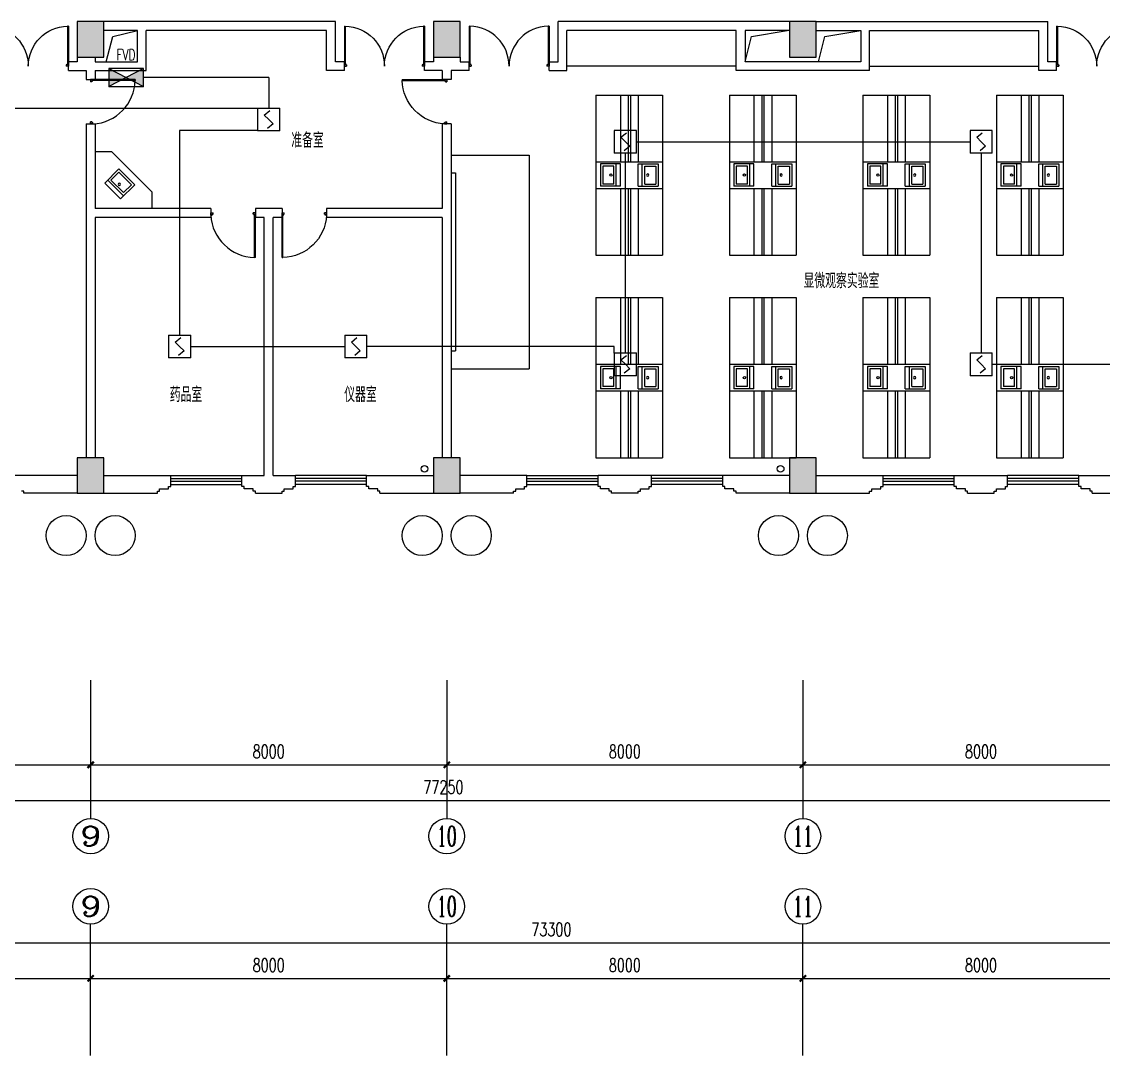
# Model space of a CAD drawing. Extents: x 190999 to 918899, y -200814 to 215286.
# Drawn here: x 235262 to 259562, y 26437 to 49667 of the extents above; entities that cross this region are included whole.
import ezdxf
from ezdxf.enums import TextEntityAlignment as Align

# ---------------------------------------------------------------- set-up
doc = ezdxf.new("R2010")
doc.units = 0
doc.header["$LTSCALE"] = 1000
doc.header["$MEASUREMENT"] = 0
doc.layers.get('Defpoints').update_dxf_attribs({"color": 1})
for name, color, linetype in [('00-EQUIP', 3, 'Continuous'), ('00-WIRE-4', 6, 'Continuous'), ('A-墙线', 2, 'Continuous'), ('A-外包装修', 250, 'Continuous'), ('A-外窗', 145, 'Continuous'), ('A-家具', 250, 'Continuous'), ('A-门', 167, 'Continuous'), ('AXIS', 3, 'Continuous'), ('AXIS_TEXT', 7, 'Continuous'), ('COLUMN', 2, 'Continuous'), ('PUB_HATCH', 250, 'Continuous'), ('房间名称', 7, 'Continuous'), ('暖通-风-说明', 3, 'Continuous'), ('洞口线', 165, 'Continuous'), ('雨水管', 151, 'Continuous')]:
    doc.layers.add(name, color=color, linetype=linetype)
doc.styles.add('_TCH_AXIS', font='COMPLEX', dxfattribs={"bigfont": 'GBCBIG'})
doc.styles.add('_TCH_DIM', font='SIMPLEX', dxfattribs={"bigfont": 'GBCBIG'})
doc.styles.add('COMPLEX', font='COMPLEX')
doc.styles.add('DIM_FONT', font='SIMPLEX', dxfattribs={"width": 0.7, "bigfont": 'GBCBIG'})
doc.styles.add('HZ-ZGBZ', font='romanc.shx', dxfattribs={"width": 0.65})
doc.styles.get("Standard").update_dxf_attribs({"font": 'simhei.ttf'})
doc.styles.add('zz-1', font='arial.ttf', dxfattribs={"width": 0.8})
doc.dimstyles.new('DIMN', dxfattribs={"dimtxt": 300, "dimasz": 100, "dimexe": 250, "dimexo": 300, "dimgap": 150, "dimtad": 1, "dimdec": 0, "dimzin": 0, "dimdsep": 46, "dimtxsty": 'DIM_FONT', "dimblk": 'ARCHTICK', "dimcen": 0.09, "dimclrt": 7, "dimazin": 2, "dimtfac": 1, "dimtdec": 0, "dimtix": 1, "dimtmove": 2, "dimatfit": 3, "dimfxl": 0, "dimtolj": 1, "dimtzin": 0, "dimarcsym": 0})

# ---------------------------------------------------------------- blocks, each defined once
blk = doc.blocks.new('m1000')
at = {"layer": 'A-墙线'}
for p, q in [((0, 0), (0, 200)), ((1000, 0), (1000, 200))]:
    blk.add_line(p, q, dxfattribs=at)
at = {"layer": 'A-门'}
for p, q in [((0, 1100), (0, 100)), ((0, 1100), (20, 1100)), ((20, 1100), (20, 150)), ((0, 150), (30, 150)), ((0, 100), (50, 100)), ((30, 150), (30, 130)), ((30, 130), (50, 130)), ((50, 130), (50, 100)), ((950, 130), (950, 100)), ((970, 130), (950, 130)), ((1000, 100), (950, 100)), ((970, 150), (970, 130)), ((1000, 150), (970, 150)), ((1000, 150), (1000, 100))]:
    blk.add_line(p, q, dxfattribs=at)
blk.add_arc((0, 100), 1000, 2.866, 88.854, dxfattribs=at)
blk = doc.blocks.new('m1800')
at = {"layer": 'A-墙线'}
for p, q in [((-900, -100), (-900, 100)), ((900, -100), (900, 100))]:
    blk.add_line(p, q, dxfattribs=at)
at = {"layer": 'A-门'}
for p, q in [((-900, 900), (-900, 0)), ((-900, 900), (-880, 900)), ((-880, 900), (-880, 50)), ((880, 900), (880, 50)), ((900, 900), (880, 900)), ((900, 900), (900, 0)), ((-900, 50), (-870, 50)), ((-900, 0), (-850, 0)), ((-870, 50), (-870, 30)), ((-870, 30), (-850, 30)), ((-850, 30), (-850, 0)), ((850, 30), (850, 0)), ((870, 30), (850, 30)), ((900, 0), (850, 0)), ((870, 50), (870, 30)), ((900, 50), (870, 50))]:
    blk.add_line(p, q, dxfattribs=at)
for centre, start, end in [((-900, 0), 0, 88.7267), ((900, 0), 91.2733, 180)]:
    blk.add_arc(centre, 900, start, end, dxfattribs=at)
blk = doc.blocks.new('_ArchTick')
at = {"const_width": 0.5}
blk.add_lwpolyline([(-0.7, -0.7), (0.7, 0.7)], dxfattribs=at)
blk = doc.blocks.new('*D888')
at = {"layer": 'AXIS', "color": 0, "lineweight": -2}
for p, q in [((228812, 26767), (228812, 28417)), ((236812, 26767), (236812, 28417)), ((228812, 28167), (236812, 28167))]:
    blk.add_line(p, q, dxfattribs=at)
at = {"layer": 'Defpoints', "color": 0}
for p in [(236812, 28167), (228812, 26467), (236812, 26467)]:
    blk.add_point(p, dxfattribs=at)
at = {"layer": 'AXIS', "color": 0, "lineweight": -2, "xscale": 100, "yscale": 100, "zscale": 100, "rotation": 180}
blk.add_blockref('_ArchTick', (228812, 28167), dxfattribs=at)
at = {"layer": 'AXIS', "color": 0, "lineweight": -2, "xscale": 100, "yscale": 100, "zscale": 100}
blk.add_blockref('_ArchTick', (236812, 28167), dxfattribs=at)
at = {"layer": 'AXIS', "color": 7, "insert": (232812, 28467), "char_height": 300, "attachment_point": 5, "style": 'DIM_FONT'}
blk.add_mtext('\\A1;8000', dxfattribs=at)
blk = doc.blocks.new('*D889')
at = {"layer": 'AXIS', "color": 0, "lineweight": -2}
for p, q in [((236812, 26767), (236812, 28417)), ((244812, 26767), (244812, 28417)), ((236812, 28167), (244812, 28167))]:
    blk.add_line(p, q, dxfattribs=at)
at = {"layer": 'Defpoints', "color": 0}
for p in [(244812, 28167), (236812, 26467), (244812, 26467)]:
    blk.add_point(p, dxfattribs=at)
at = {"layer": 'AXIS', "color": 0, "lineweight": -2, "xscale": 100, "yscale": 100, "zscale": 100, "rotation": 180}
blk.add_blockref('_ArchTick', (236812, 28167), dxfattribs=at)
at = {"layer": 'AXIS', "color": 0, "lineweight": -2, "xscale": 100, "yscale": 100, "zscale": 100}
blk.add_blockref('_ArchTick', (244812, 28167), dxfattribs=at)
at = {"layer": 'AXIS', "color": 7, "insert": (240812, 28467), "char_height": 300, "attachment_point": 5, "style": 'DIM_FONT'}
blk.add_mtext('\\A1;8000', dxfattribs=at)
blk = doc.blocks.new('*D890')
at = {"layer": 'AXIS', "color": 0, "lineweight": -2}
for p, q in [((244812, 26767), (244812, 28417)), ((252812, 26767), (252812, 28417)), ((244812, 28167), (252812, 28167))]:
    blk.add_line(p, q, dxfattribs=at)
at = {"layer": 'Defpoints', "color": 0}
for p in [(252812, 28167), (244812, 26467), (252812, 26467)]:
    blk.add_point(p, dxfattribs=at)
at = {"layer": 'AXIS', "color": 0, "lineweight": -2, "xscale": 100, "yscale": 100, "zscale": 100, "rotation": 180}
blk.add_blockref('_ArchTick', (244812, 28167), dxfattribs=at)
at = {"layer": 'AXIS', "color": 0, "lineweight": -2, "xscale": 100, "yscale": 100, "zscale": 100}
blk.add_blockref('_ArchTick', (252812, 28167), dxfattribs=at)
at = {"layer": 'AXIS', "color": 7, "insert": (248812, 28467), "char_height": 300, "attachment_point": 5, "style": 'DIM_FONT'}
blk.add_mtext('\\A1;8000', dxfattribs=at)
blk = doc.blocks.new('*D891')
at = {"layer": 'AXIS', "color": 0, "lineweight": -2}
for p, q in [((252812, 26767), (252812, 28417)), ((260812, 26767), (260812, 28417)), ((252812, 28167), (260812, 28167))]:
    blk.add_line(p, q, dxfattribs=at)
at = {"layer": 'Defpoints', "color": 0}
for p in [(260812, 28167), (252812, 26467), (260812, 26467)]:
    blk.add_point(p, dxfattribs=at)
at = {"layer": 'AXIS', "color": 0, "lineweight": -2, "xscale": 100, "yscale": 100, "zscale": 100, "rotation": 180}
blk.add_blockref('_ArchTick', (252812, 28167), dxfattribs=at)
at = {"layer": 'AXIS', "color": 0, "lineweight": -2, "xscale": 100, "yscale": 100, "zscale": 100}
blk.add_blockref('_ArchTick', (260812, 28167), dxfattribs=at)
at = {"layer": 'AXIS', "color": 7, "insert": (256812, 28467), "char_height": 300, "attachment_point": 5, "style": 'DIM_FONT'}
blk.add_mtext('\\A1;8000', dxfattribs=at)
blk = doc.blocks.new('*D896')
at = {"layer": 'AXIS', "color": 0, "lineweight": -2}
for p, q in [((210512, 26767), (210512, 29217)), ((283812, 26767), (283812, 29217)), ((210512, 28967), (283812, 28967))]:
    blk.add_line(p, q, dxfattribs=at)
at = {"layer": 'Defpoints', "color": 0}
for p in [(283812, 28967), (210512, 26467), (283812, 26467)]:
    blk.add_point(p, dxfattribs=at)
at = {"layer": 'AXIS', "color": 0, "lineweight": -2, "xscale": 100, "yscale": 100, "zscale": 100, "rotation": 180}
blk.add_blockref('_ArchTick', (210512, 28967), dxfattribs=at)
at = {"layer": 'AXIS', "color": 0, "lineweight": -2, "xscale": 100, "yscale": 100, "zscale": 100}
blk.add_blockref('_ArchTick', (283812, 28967), dxfattribs=at)
at = {"layer": 'AXIS', "color": 7, "insert": (247162, 29267), "char_height": 300, "attachment_point": 5, "style": 'DIM_FONT'}
blk.add_mtext('\\A1;73300', dxfattribs=at)
blk = doc.blocks.new('*D924')
at = {"layer": 'AXIS', "color": 0, "lineweight": -2}
for p, q in [((228812, 34567), (228812, 32717)), ((236812, 34567), (236812, 32717)), ((228812, 32967), (236812, 32967))]:
    blk.add_line(p, q, dxfattribs=at)
at = {"layer": 'Defpoints', "color": 0}
for p in [(228812, 34867), (236812, 34867), (236812, 32967)]:
    blk.add_point(p, dxfattribs=at)
at = {"layer": 'AXIS', "color": 0, "lineweight": -2, "xscale": 100, "yscale": 100, "zscale": 100, "rotation": 180}
blk.add_blockref('_ArchTick', (228812, 32967), dxfattribs=at)
at = {"layer": 'AXIS', "color": 0, "lineweight": -2, "xscale": 100, "yscale": 100, "zscale": 100}
blk.add_blockref('_ArchTick', (236812, 32967), dxfattribs=at)
at = {"layer": 'AXIS', "color": 7, "insert": (232812, 33267), "char_height": 300, "attachment_point": 5, "style": 'DIM_FONT'}
blk.add_mtext('\\A1;8000', dxfattribs=at)
blk = doc.blocks.new('*D925')
at = {"layer": 'AXIS', "color": 0, "lineweight": -2}
for p, q in [((236812, 34567), (236812, 32717)), ((244812, 34567), (244812, 32717)), ((236812, 32967), (244812, 32967))]:
    blk.add_line(p, q, dxfattribs=at)
at = {"layer": 'Defpoints', "color": 0}
for p in [(236812, 34867), (244812, 34867), (244812, 32967)]:
    blk.add_point(p, dxfattribs=at)
at = {"layer": 'AXIS', "color": 0, "lineweight": -2, "xscale": 100, "yscale": 100, "zscale": 100, "rotation": 180}
blk.add_blockref('_ArchTick', (236812, 32967), dxfattribs=at)
at = {"layer": 'AXIS', "color": 0, "lineweight": -2, "xscale": 100, "yscale": 100, "zscale": 100}
blk.add_blockref('_ArchTick', (244812, 32967), dxfattribs=at)
at = {"layer": 'AXIS', "color": 7, "insert": (240812, 33267), "char_height": 300, "attachment_point": 5, "style": 'DIM_FONT'}
blk.add_mtext('\\A1;8000', dxfattribs=at)
blk = doc.blocks.new('*D926')
at = {"layer": 'AXIS', "color": 0, "lineweight": -2}
for p, q in [((244812, 34567), (244812, 32717)), ((252812, 34567), (252812, 32717)), ((244812, 32967), (252812, 32967))]:
    blk.add_line(p, q, dxfattribs=at)
at = {"layer": 'Defpoints', "color": 0}
for p in [(244812, 34867), (252812, 34867), (252812, 32967)]:
    blk.add_point(p, dxfattribs=at)
at = {"layer": 'AXIS', "color": 0, "lineweight": -2, "xscale": 100, "yscale": 100, "zscale": 100, "rotation": 180}
blk.add_blockref('_ArchTick', (244812, 32967), dxfattribs=at)
at = {"layer": 'AXIS', "color": 0, "lineweight": -2, "xscale": 100, "yscale": 100, "zscale": 100}
blk.add_blockref('_ArchTick', (252812, 32967), dxfattribs=at)
at = {"layer": 'AXIS', "color": 7, "insert": (248812, 33267), "char_height": 300, "attachment_point": 5, "style": 'DIM_FONT'}
blk.add_mtext('\\A1;8000', dxfattribs=at)
blk = doc.blocks.new('*D927')
at = {"layer": 'AXIS', "color": 0, "lineweight": -2}
for p, q in [((252812, 34567), (252812, 32717)), ((260812, 34567), (260812, 32717)), ((252812, 32967), (260812, 32967))]:
    blk.add_line(p, q, dxfattribs=at)
at = {"layer": 'Defpoints', "color": 0}
for p in [(252812, 34867), (260812, 34867), (260812, 32967)]:
    blk.add_point(p, dxfattribs=at)
at = {"layer": 'AXIS', "color": 0, "lineweight": -2, "xscale": 100, "yscale": 100, "zscale": 100, "rotation": 180}
blk.add_blockref('_ArchTick', (252812, 32967), dxfattribs=at)
at = {"layer": 'AXIS', "color": 0, "lineweight": -2, "xscale": 100, "yscale": 100, "zscale": 100}
blk.add_blockref('_ArchTick', (260812, 32967), dxfattribs=at)
at = {"layer": 'AXIS', "color": 7, "insert": (256812, 33267), "char_height": 300, "attachment_point": 5, "style": 'DIM_FONT'}
blk.add_mtext('\\A1;8000', dxfattribs=at)
blk = doc.blocks.new('*D932')
at = {"layer": 'AXIS', "color": 0, "lineweight": -2}
for p, q in [((206112, 34567), (206112, 31917)), ((283362, 34567), (283362, 31917)), ((206112, 32167), (283362, 32167))]:
    blk.add_line(p, q, dxfattribs=at)
at = {"layer": 'Defpoints', "color": 0}
for p in [(206112, 34867), (283362, 34867), (283362, 32167)]:
    blk.add_point(p, dxfattribs=at)
at = {"layer": 'AXIS', "color": 0, "lineweight": -2, "xscale": 100, "yscale": 100, "zscale": 100, "rotation": 180}
blk.add_blockref('_ArchTick', (206112, 32167), dxfattribs=at)
at = {"layer": 'AXIS', "color": 0, "lineweight": -2, "xscale": 100, "yscale": 100, "zscale": 100}
blk.add_blockref('_ArchTick', (283362, 32167), dxfattribs=at)
at = {"layer": 'AXIS', "color": 7, "insert": (244737, 32467), "char_height": 300, "attachment_point": 5, "style": 'DIM_FONT'}
blk.add_mtext('\\A1;77250', dxfattribs=at)
blk = doc.blocks.new('_AXISO')
blk.add_circle((0, 0), 0.5)
at = {"layer": 'AXIS_TEXT', "style": 'COMPLEX', "width": 1.041667}
blk.add_attdef('A', text='', height=0.56, dxfattribs=at).set_placement((-0.25, -0.28), (0.25, -0.28), align=Align.FIT)
blk = doc.blocks.new('$plan$00001609')
at = {"linetype": 'Continuous'}
for p, q in [((0, -251), (0, 251)), ((0, 251), (450, 251)), ((93, -251), (93, 251)), ((450, 251), (450, -251)), ((146, -199), (146, 199)), ((146, 199), (397, 199)), ((397, 199), (397, -199)), ((146, -199), (397, -199)), ((0, -251), (450, -251))]:
    blk.add_line(p, q, dxfattribs=at)
blk.add_line((238, 2), (238, 0))
blk.add_arc((212, 0), 26, 4.716, 0, dxfattribs=at)
at = {"style": 'zz-1'}
for tag in ['YSIZE', 'XSIZE']:
    blk.add_attdef(tag, (0, 0), '', height=0.5, dxfattribs=at)
blk = doc.blocks.new('_LINKPT1')
at = {"color": 0}
blk.add_line((0, 0), (0, 0), dxfattribs=at)
blk = doc.blocks.new('3S1KCGW2')
for p, q in [((0.5, 0.5), (-0.5, 0.5)), ((-0.5, 0.5), (-0.5, -0.5)), ((0.5, -0.5), (0.5, 0.5)), ((-0.2, 0.2), (0.05, 0.4)), ((0, 0), (-0.2, 0.2)), ((0, 0), (0.2, -0.2)), ((0.2, -0.2), (-0.05, -0.4)), ((-0.5, -0.5), (0.5, -0.5))]:
    blk.add_line(p, q)
at = {"const_width": 0.04, "flags": 128}
blk.add_lwpolyline([(-0.5, -0.5), (-0.5, 0.5), (0.5, 0.5), (0.5, -0.5)], close=True, dxfattribs=at)
at = {"xscale": 0.002, "yscale": 0.002, "zscale": 0.002}
for p in [(0, 0.5), (-0.5, 0), (0.5, 0), (0, -0.5)]:
    blk.add_blockref('_LINKPT1', p, dxfattribs=at)
at = {"flags": 9}
blk.add_attdef('A', (0, 0), '', height=0.00002, dxfattribs=at)
blk = doc.blocks.new('6H2KALM6')
for p, q in [((-0.78, 0.4), (0.78, -0.4)), ((0.78, 0.4), (-0.78, -0.4)), ((0.78, 0.4), (-0.78, 0.4)), ((-0.78, 0.4), (-0.78, -0.4)), ((0.78, -0.4), (0.78, 0.4)), ((-0.78, -0.4), (0.78, -0.4))]:
    blk.add_line(p, q)
at = {"const_width": 0.04}
blk.add_lwpolyline([(-0.78, 0.4), (-0.78, -0.4), (0.78, -0.4), (0.78, 0.4)], close=True, dxfattribs=at)
for points in [[(-0.78, 0.4), (0, 0), (-0.78, -0.4)], [(0.78, 0.4), (0, 0), (0.78, -0.4)]]:
    blk.add_solid(points)
at = {"xscale": 0.002, "yscale": 0.002, "zscale": 0.002}
for p in [(-0.78, 0), (0, 0.4), (0.78, 0), (0, -0.4)]:
    blk.add_blockref('_LINKPT1', p, dxfattribs=at)
at = {"flags": 9}
blk.add_attdef('A', (0, 0), '', height=0.00002, dxfattribs=at)

msp = doc.modelspace()

# ---------------------------------------------------------------- hatches: boundary and pattern name
at = {"layer": 'PUB_HATCH'}
for points in [[(237111.6, 49667.4), (236511.6, 49667.4), (236511.6, 48867.4), (237111.6, 48867.4)], [(245111.6, 49667.4), (244511.6, 49667.4), (244511.6, 48867.4), (245111.6, 48867.4)], [(253111.6, 49667.4), (252511.6, 49667.4), (252511.6, 48867.4), (253111.6, 48867.4)], [(237111.6, 39867.4), (236511.6, 39867.4), (236511.6, 39067.4), (237111.6, 39067.4)], [(245111.6, 39867.4), (244511.6, 39867.4), (244511.6, 39067.4), (245111.6, 39067.4)], [(253111.6, 39867.4), (252511.6, 39867.4), (252511.6, 39067.4), (253111.6, 39067.4)]]:
    msp.add_hatch(color=256, dxfattribs=at).paths.add_polyline_path(points)

# ---------------------------------------------------------------- linework, layer by layer
at = {"layer": '00-WIRE-4'}
for p, q in [((240811.6, 48411.5), (238001.6, 48411.5)), ((240811.6, 48411.5), (240811.6, 47717.4)), ((240561.6, 47717.4), (232761.6, 47717.4)), ((240561.6, 47217.4), (238811.6, 47217.4)), ((238811.6, 47217.4), (238811.6, 42617.4)), ((249074.7, 46967.4), (256566.5, 46967.4)), ((248824.7, 42217.4), (248824.7, 46717.4)), ((256816.5, 46717.4), (256816.5, 42217.4)), ((239061.6, 42367.4), (242519.2, 42367.4)), ((248574.7, 42367.4), (243019.2, 42367.4)), ((248574.7, 42217.4), (248574.7, 42367.4)), ((257066.5, 41967.4), (264603.5, 41967.4))]:
    msp.add_line(p, q, dxfattribs=at)
at = {"layer": 'A-墙线'}
for p, q in [((242311.6, 49667.4), (237111.6, 49667.4)), ((242311.6, 48767.4), (242311.6, 49667.4)), ((252511.6, 49667.4), (247311.6, 49667.4)), ((247311.6, 48767.4), (247311.6, 49667.4)), ((253111.6, 49667.4), (258311.6, 49667.4)), ((258311.6, 48767.4), (258311.6, 49667.4)), ((237861.6, 49467.4), (237111.6, 49467.4)), ((242111.6, 49467.4), (238061.6, 49467.4)), ((242111.6, 48567.4), (242111.6, 49467.4)), ((251311.6, 49467.4), (247511.6, 49467.4)), ((247511.6, 48567.4), (247511.6, 49467.4)), ((251311.6, 48567.4), (251311.6, 49467.4)), ((252511.6, 49467.4), (251511.6, 49467.4)), ((251511.6, 49467.4), (251511.6, 48767.4)), ((253111.6, 49467.4), (254111.6, 49467.4)), ((254111.6, 49467.4), (254111.6, 48767.4)), ((254311.6, 49467.4), (258111.6, 49467.4)), ((254311.6, 48567.4), (254311.6, 49467.4)), ((258111.6, 48567.4), (258111.6, 49467.4)), ((236511.6, 48867.4), (236511.6, 48767.4)), ((236911.6, 48867.4), (236911.6, 48767.4)), ((244511.6, 48867.4), (244511.6, 48767.4)), ((245111.6, 48867.4), (245111.6, 48767.4)), ((236511.6, 48767.4), (236311.6, 48767.4)), ((242511.6, 48767.4), (242311.6, 48767.4)), ((244511.6, 48767.4), (244311.6, 48767.4)), ((245111.6, 48767.4), (245311.6, 48767.4)), ((247111.6, 48767.4), (247311.6, 48767.4)), ((254111.6, 48767.4), (251511.6, 48767.4)), ((258511.6, 48767.4), (258311.6, 48767.4)), ((236311.6, 48567.4), (236711.6, 48567.4)), ((236711.6, 48567.4), (236711.6, 48367.4)), ((236911.6, 48567.4), (236911.6, 48367.4)), ((242511.6, 48567.4), (242111.6, 48567.4)), ((244711.6, 48567.4), (244311.6, 48567.4)), ((244711.6, 48567.4), (244711.6, 48367.4)), ((244911.6, 48567.4), (244911.6, 48367.4)), ((245311.6, 48567.4), (244911.6, 48567.4)), ((247111.6, 48567.4), (247511.6, 48567.4)), ((254311.6, 48567.4), (251311.6, 48567.4)), ((258511.6, 48567.4), (258111.6, 48567.4)), ((236711.6, 47367.4), (236711.6, 39867.4)), ((236911.6, 47367.4), (236911.6, 45467.4)), ((244711.6, 47367.4), (244711.6, 45467.4)), ((244911.6, 47367.4), (244911.6, 39867.4)), ((239511.6, 45467.4), (236911.6, 45467.4)), ((241111.6, 45467.4), (240511.6, 45467.4)), ((244711.6, 45467.4), (242111.6, 45467.4)), ((239511.6, 45267.4), (236911.6, 45267.4)), ((236911.6, 45267.4), (236911.6, 39867.4)), ((240711.6, 45267.4), (240511.6, 45267.4)), ((240711.6, 39467.4), (240711.6, 45267.4)), ((241111.6, 45267.4), (240911.6, 45267.4)), ((240911.6, 39467.4), (240911.6, 45267.4)), ((244711.6, 45267.4), (242111.6, 45267.4)), ((244711.6, 45267.4), (244711.6, 39867.4)), ((236511.6, 39467.4), (235011.6, 39467.4)), ((237111.6, 39467.4), (238611.6, 39467.4)), ((238611.6, 39217.4), (238611.6, 39467.4)), ((240211.6, 39467.4), (240711.6, 39467.4)), ((240211.6, 39217.4), (240211.6, 39467.4)), ((240911.6, 39467.4), (241411.6, 39467.4)), ((241411.6, 39217.4), (241411.6, 39467.4)), ((243011.6, 39467.4), (244511.6, 39467.4)), ((243011.6, 39217.4), (243011.6, 39467.4)), ((246611.6, 39467.4), (245111.6, 39467.4)), ((246611.6, 39217.4), (246611.6, 39467.4)), ((249411.6, 39467.4), (248211.6, 39467.4)), ((248211.6, 39217.4), (248211.6, 39467.4)), ((249411.6, 39217.4), (249411.6, 39467.4)), ((252511.6, 39467.4), (251011.6, 39467.4)), ((251011.6, 39217.4), (251011.6, 39467.4)), ((253111.6, 39467.4), (254611.6, 39467.4)), ((254611.6, 39217.4), (254611.6, 39467.4)), ((256211.6, 39467.4), (257411.6, 39467.4)), ((256211.6, 39217.4), (256211.6, 39467.4)), ((257411.6, 39217.4), (257411.6, 39467.4)), ((259011.6, 39467.4), (260511.6, 39467.4)), ((259011.6, 39217.4), (259011.6, 39467.4)), ((238361.6, 39117.4), (238361.6, 39167.4)), ((238361.6, 39167.4), (238561.6, 39167.4)), ((238561.6, 39217.4), (238611.6, 39217.4)), ((238561.6, 39167.4), (238561.6, 39217.4)), ((240261.6, 39217.4), (240211.6, 39217.4)), ((240261.6, 39167.4), (240261.6, 39217.4)), ((240461.6, 39167.4), (240261.6, 39167.4)), ((240461.6, 39117.4), (240461.6, 39167.4)), ((241161.6, 39117.4), (241161.6, 39167.4)), ((241161.6, 39167.4), (241361.6, 39167.4)), ((241361.6, 39217.4), (241411.6, 39217.4)), ((241361.6, 39167.4), (241361.6, 39217.4)), ((243061.6, 39217.4), (243011.6, 39217.4)), ((243061.6, 39167.4), (243061.6, 39217.4)), ((243261.6, 39167.4), (243061.6, 39167.4)), ((243261.6, 39117.4), (243261.6, 39167.4)), ((246361.6, 39117.4), (246361.6, 39167.4)), ((246361.6, 39167.4), (246561.6, 39167.4)), ((246561.6, 39217.4), (246611.6, 39217.4)), ((246561.6, 39167.4), (246561.6, 39217.4)), ((248261.6, 39217.4), (248211.6, 39217.4)), ((248261.6, 39167.4), (248261.6, 39217.4)), ((248461.6, 39167.4), (248261.6, 39167.4)), ((248461.6, 39117.4), (248461.6, 39167.4)), ((249161.6, 39117.4), (249161.6, 39167.4)), ((249161.6, 39167.4), (249361.6, 39167.4)), ((249361.6, 39217.4), (249411.6, 39217.4)), ((249361.6, 39167.4), (249361.6, 39217.4)), ((251061.6, 39217.4), (251011.6, 39217.4)), ((251061.6, 39167.4), (251061.6, 39217.4)), ((251261.6, 39167.4), (251061.6, 39167.4)), ((251261.6, 39117.4), (251261.6, 39167.4)), ((254361.6, 39117.4), (254361.6, 39167.4)), ((254361.6, 39167.4), (254561.6, 39167.4)), ((254561.6, 39217.4), (254611.6, 39217.4)), ((254561.6, 39167.4), (254561.6, 39217.4)), ((256261.6, 39217.4), (256211.6, 39217.4)), ((256261.6, 39167.4), (256261.6, 39217.4)), ((256461.6, 39167.4), (256261.6, 39167.4)), ((256461.6, 39117.4), (256461.6, 39167.4)), ((257161.6, 39117.4), (257161.6, 39167.4)), ((257161.6, 39167.4), (257361.6, 39167.4)), ((257361.6, 39217.4), (257411.6, 39217.4)), ((257361.6, 39167.4), (257361.6, 39217.4)), ((259061.6, 39217.4), (259011.6, 39217.4)), ((259061.6, 39167.4), (259061.6, 39217.4)), ((259261.6, 39167.4), (259061.6, 39167.4)), ((259261.6, 39117.4), (259261.6, 39167.4)), ((235311.6, 39117.4), (235261.6, 39117.4)), ((235311.6, 39067.4), (235311.6, 39117.4)), ((236511.6, 39067.4), (235311.6, 39067.4)), ((237111.6, 39067.4), (238311.6, 39067.4)), ((238311.6, 39067.4), (238311.6, 39117.4)), ((238311.6, 39117.4), (238361.6, 39117.4)), ((240511.6, 39117.4), (240461.6, 39117.4)), ((240511.6, 39067.4), (240511.6, 39117.4)), ((240511.6, 39067.4), (241111.6, 39067.4)), ((241111.6, 39067.4), (241111.6, 39117.4)), ((241111.6, 39117.4), (241161.6, 39117.4)), ((243311.6, 39117.4), (243261.6, 39117.4)), ((243311.6, 39067.4), (243311.6, 39117.4)), ((243311.6, 39067.4), (244511.6, 39067.4)), ((246311.6, 39067.4), (245111.6, 39067.4)), ((246311.6, 39067.4), (246311.6, 39117.4)), ((246311.6, 39117.4), (246361.6, 39117.4)), ((248511.6, 39117.4), (248461.6, 39117.4)), ((248511.6, 39067.4), (248511.6, 39117.4)), ((249111.6, 39067.4), (248511.6, 39067.4)), ((249111.6, 39067.4), (249111.6, 39117.4)), ((249111.6, 39117.4), (249161.6, 39117.4)), ((251311.6, 39117.4), (251261.6, 39117.4)), ((251311.6, 39067.4), (251311.6, 39117.4)), ((252511.6, 39067.4), (251311.6, 39067.4)), ((253111.6, 39067.4), (254311.6, 39067.4)), ((254311.6, 39067.4), (254311.6, 39117.4)), ((254311.6, 39117.4), (254361.6, 39117.4)), ((256511.6, 39117.4), (256461.6, 39117.4)), ((256511.6, 39067.4), (256511.6, 39117.4)), ((256511.6, 39067.4), (257111.6, 39067.4)), ((257111.6, 39067.4), (257111.6, 39117.4)), ((257111.6, 39117.4), (257161.6, 39117.4)), ((259311.6, 39117.4), (259261.6, 39117.4)), ((259311.6, 39067.4), (259311.6, 39117.4)), ((259311.6, 39067.4), (260511.6, 39067.4))]:
    msp.add_line(p, q, dxfattribs=at)
for points in [[(236911.6, 48567.4), (238061.6, 48567.4), (238061.6, 49467.4)], [(236911.6, 48767.4), (237861.6, 48767.4), (237861.6, 49467.4)], [(237161.6, 48767.4), (237861.6, 48767.4), (237861.6, 49467.4)]]:
    msp.add_lwpolyline(points, dxfattribs=at)
at = {"layer": 'A-外包装修'}
for centre in [(236261.6, 38117.4), (237361.6, 38117.4), (244261.6, 38117.4), (245361.6, 38117.4), (252261.6, 38117.4), (253361.6, 38117.4)]:
    msp.add_circle(centre, 450, dxfattribs=at)
at = {"layer": 'A-外窗'}
for p, q in [((238611.6, 39467.4), (240211.6, 39467.4)), ((238611.6, 39397.4), (240211.6, 39397.4)), ((243011.6, 39467.4), (241411.6, 39467.4)), ((243011.6, 39397.4), (241411.6, 39397.4)), ((246611.6, 39467.4), (248211.6, 39467.4)), ((246611.6, 39397.4), (248211.6, 39397.4)), ((251011.6, 39467.4), (249411.6, 39467.4)), ((251011.6, 39397.4), (249411.6, 39397.4)), ((254611.6, 39467.4), (256211.6, 39467.4)), ((254611.6, 39397.4), (256211.6, 39397.4)), ((259011.6, 39467.4), (257411.6, 39467.4)), ((259011.6, 39397.4), (257411.6, 39397.4)), ((238611.6, 39337.4), (240211.6, 39337.4)), ((238611.6, 39267.4), (240211.6, 39267.4)), ((243011.6, 39337.4), (241411.6, 39337.4)), ((243011.6, 39267.4), (241411.6, 39267.4)), ((246611.6, 39337.4), (248211.6, 39337.4)), ((246611.6, 39267.4), (248211.6, 39267.4)), ((251011.6, 39337.4), (249411.6, 39337.4)), ((251011.6, 39267.4), (249411.6, 39267.4)), ((254611.6, 39337.4), (256211.6, 39337.4)), ((254611.6, 39267.4), (256211.6, 39267.4)), ((259011.6, 39337.4), (257411.6, 39337.4)), ((259011.6, 39267.4), (257411.6, 39267.4))]:
    msp.add_line(p, q, dxfattribs=at)
at = {"layer": 'A-家具'}
for p, q in [((251311.6, 48667.4), (247511.6, 48667.4)), ((254311.6, 48667.4), (258111.6, 48667.4)), ((248161.6, 48017.4), (248161.6, 44417.4)), ((248161.6, 48017.4), (249661.6, 48017.4)), ((248711.6, 48017.4), (248711.6, 46517.4)), ((248886.6, 48017.4), (248886.6, 46517.4)), ((248936.6, 48017.4), (248936.6, 46517.4)), ((249111.6, 48017.4), (249111.6, 46517.4)), ((249661.6, 48017.4), (249661.6, 44417.4)), ((251161.6, 48017.4), (251161.6, 44417.4)), ((251161.6, 48017.4), (252661.6, 48017.4)), ((251711.6, 48017.4), (251711.6, 46517.4)), ((251886.6, 48017.4), (251886.6, 46517.4)), ((251936.6, 48017.4), (251936.6, 46517.4)), ((252111.6, 48017.4), (252111.6, 46517.4)), ((252661.6, 48017.4), (252661.6, 44417.4)), ((254161.6, 48017.4), (254161.6, 44417.4)), ((254161.6, 48017.4), (255661.6, 48017.4)), ((254711.6, 48017.4), (254711.6, 46517.4)), ((254886.6, 48017.4), (254886.6, 46517.4)), ((254936.6, 48017.4), (254936.6, 46517.4)), ((255111.6, 48017.4), (255111.6, 46517.4)), ((255661.6, 48017.4), (255661.6, 44417.4)), ((257161.6, 48017.4), (257161.6, 44417.4)), ((257161.6, 48017.4), (258661.6, 48017.4)), ((257711.6, 48017.4), (257711.6, 46517.4)), ((257886.6, 48017.4), (257886.6, 46517.4)), ((257936.6, 48017.4), (257936.6, 46517.4)), ((258111.6, 48017.4), (258111.6, 46517.4)), ((258661.6, 48017.4), (258661.6, 44417.4)), ((237286.6, 46742.4), (236911.6, 46742.4)), ((238186.6, 45842.4), (237286.6, 46742.4)), ((244911.6, 46667.4), (246661.6, 46667.4)), ((246661.6, 46667.4), (246661.6, 41867.4)), ((248161.6, 46517.4), (249661.6, 46517.4)), ((251161.6, 46517.4), (252661.6, 46517.4)), ((254161.6, 46517.4), (255661.6, 46517.4)), ((257161.6, 46517.4), (258661.6, 46517.4)), ((244911.6, 46267.4), (245011.6, 46267.4)), ((245011.6, 46267.4), (245011.6, 42267.4)), ((238186.6, 45842.4), (238186.6, 45467.4)), ((248161.6, 45917.4), (249661.6, 45917.4)), ((248711.6, 45917.4), (248711.6, 44417.4)), ((248886.6, 45917.4), (248886.6, 44417.4)), ((248936.6, 45917.4), (248936.6, 44417.4)), ((249111.6, 45917.4), (249111.6, 44417.4)), ((251161.6, 45917.4), (252661.6, 45917.4)), ((251711.6, 45917.4), (251711.6, 44417.4)), ((251886.6, 45917.4), (251886.6, 44417.4)), ((251936.6, 45917.4), (251936.6, 44417.4)), ((252111.6, 45917.4), (252111.6, 44417.4)), ((254161.6, 45917.4), (255661.6, 45917.4)), ((254711.6, 45917.4), (254711.6, 44417.4)), ((254886.6, 45917.4), (254886.6, 44417.4)), ((254936.6, 45917.4), (254936.6, 44417.4)), ((255111.6, 45917.4), (255111.6, 44417.4)), ((257161.6, 45917.4), (258661.6, 45917.4)), ((257711.6, 45917.4), (257711.6, 44417.4)), ((257886.6, 45917.4), (257886.6, 44417.4)), ((257936.6, 45917.4), (257936.6, 44417.4)), ((258111.6, 45917.4), (258111.6, 44417.4)), ((248161.6, 44417.4), (249661.6, 44417.4)), ((251161.6, 44417.4), (252661.6, 44417.4)), ((254161.6, 44417.4), (255661.6, 44417.4)), ((257161.6, 44417.4), (258661.6, 44417.4)), ((248161.6, 43467.4), (248161.6, 39867.4)), ((248161.6, 43467.4), (249661.6, 43467.4)), ((248711.6, 43467.4), (248711.6, 41967.4)), ((248886.6, 43467.4), (248886.6, 41967.4)), ((248936.6, 43467.4), (248936.6, 41967.4)), ((249111.6, 43467.4), (249111.6, 41967.4)), ((249661.6, 43467.4), (249661.6, 39867.4)), ((251161.6, 43467.4), (251161.6, 39867.4)), ((251161.6, 43467.4), (252661.6, 43467.4)), ((251711.6, 43467.4), (251711.6, 41967.4)), ((251886.6, 43467.4), (251886.6, 41967.4)), ((251936.6, 43467.4), (251936.6, 41967.4)), ((252111.6, 43467.4), (252111.6, 41967.4)), ((252661.6, 43467.4), (252661.6, 39867.4)), ((254161.6, 43467.4), (254161.6, 39867.4)), ((254161.6, 43467.4), (255661.6, 43467.4)), ((254711.6, 43467.4), (254711.6, 41967.4)), ((254886.6, 43467.4), (254886.6, 41967.4)), ((254936.6, 43467.4), (254936.6, 41967.4)), ((255111.6, 43467.4), (255111.6, 41967.4)), ((255661.6, 43467.4), (255661.6, 39867.4)), ((257161.6, 43467.4), (257161.6, 39867.4)), ((257161.6, 43467.4), (258661.6, 43467.4)), ((257711.6, 43467.4), (257711.6, 41967.4)), ((257886.6, 43467.4), (257886.6, 41967.4)), ((257936.6, 43467.4), (257936.6, 41967.4)), ((258111.6, 43467.4), (258111.6, 41967.4)), ((258661.6, 43467.4), (258661.6, 39867.4)), ((244911.6, 42267.4), (245011.6, 42267.4)), ((244911.6, 41867.4), (246661.6, 41867.4)), ((248161.6, 41967.4), (249661.6, 41967.4)), ((251161.6, 41967.4), (252661.6, 41967.4)), ((254161.6, 41967.4), (255661.6, 41967.4)), ((257161.6, 41967.4), (258661.6, 41967.4)), ((248161.6, 41367.4), (249661.6, 41367.4)), ((248711.6, 41367.4), (248711.6, 39867.4)), ((248886.6, 41367.4), (248886.6, 39867.4)), ((248936.6, 41367.4), (248936.6, 39867.4)), ((249111.6, 41367.4), (249111.6, 39867.4)), ((251161.6, 41367.4), (252661.6, 41367.4)), ((251711.6, 41367.4), (251711.6, 39867.4)), ((251886.6, 41367.4), (251886.6, 39867.4)), ((251936.6, 41367.4), (251936.6, 39867.4)), ((252111.6, 41367.4), (252111.6, 39867.4)), ((254161.6, 41367.4), (255661.6, 41367.4)), ((254711.6, 41367.4), (254711.6, 39867.4)), ((254886.6, 41367.4), (254886.6, 39867.4)), ((254936.6, 41367.4), (254936.6, 39867.4)), ((255111.6, 41367.4), (255111.6, 39867.4)), ((257161.6, 41367.4), (258661.6, 41367.4)), ((257711.6, 41367.4), (257711.6, 39867.4)), ((257886.6, 41367.4), (257886.6, 39867.4)), ((257936.6, 41367.4), (257936.6, 39867.4)), ((258111.6, 41367.4), (258111.6, 39867.4)), ((248161.6, 39867.4), (249661.6, 39867.4)), ((251161.6, 39867.4), (252661.6, 39867.4)), ((254161.6, 39867.4), (255661.6, 39867.4)), ((257161.6, 39867.4), (258661.6, 39867.4))]:
    msp.add_line(p, q, dxfattribs=at)
at = {"layer": 'AXIS'}
for p, q in [((236811.6, 34867.4), (236811.6, 31763.7)), ((244811.6, 34867.4), (244811.6, 31763.7)), ((252811.6, 34867.4), (252811.6, 31763.7)), ((236811.6, 26437.4), (236811.6, 29386.5)), ((244811.6, 26437.4), (244811.6, 29386.5)), ((252811.6, 26437.4), (252811.6, 29386.5))]:
    msp.add_line(p, q, dxfattribs=at)
at = {"layer": 'COLUMN'}
for p, q in [((237111.6, 49667.4), (236511.6, 49667.4)), ((236511.6, 49667.4), (236511.6, 48867.4)), ((237111.6, 48867.4), (237111.6, 49667.4)), ((245111.6, 49667.4), (244511.6, 49667.4)), ((244511.6, 49667.4), (244511.6, 48867.4)), ((245111.6, 48867.4), (245111.6, 49667.4)), ((253111.6, 49667.4), (252511.6, 49667.4)), ((252511.6, 49667.4), (252511.6, 48867.4)), ((253111.6, 48867.4), (253111.6, 49667.4)), ((236511.6, 48867.4), (237111.6, 48867.4)), ((244511.6, 48867.4), (245111.6, 48867.4)), ((252511.6, 48867.4), (253111.6, 48867.4)), ((237111.6, 39867.4), (236511.6, 39867.4)), ((236511.6, 39867.4), (236511.6, 39067.4)), ((237111.6, 39067.4), (237111.6, 39867.4)), ((245111.6, 39867.4), (244511.6, 39867.4)), ((244511.6, 39867.4), (244511.6, 39067.4)), ((245111.6, 39067.4), (245111.6, 39867.4)), ((253111.6, 39867.4), (252511.6, 39867.4)), ((252511.6, 39867.4), (252511.6, 39067.4)), ((253111.6, 39067.4), (253111.6, 39867.4)), ((236511.6, 39067.4), (237111.6, 39067.4)), ((244511.6, 39067.4), (245111.6, 39067.4)), ((252511.6, 39067.4), (253111.6, 39067.4))]:
    msp.add_line(p, q, dxfattribs=at)
at = {"layer": '洞口线', "ltscale": 2}
for points in [[(237161.6, 48767.4), (237311.6, 49334), (237861.6, 49467.4)], [(251511.6, 48767.1), (251655.1, 49336.5), (252461.6, 49467.4)], [(253161.6, 48767.1), (253305.1, 49336.5), (254111.6, 49467.4)]]:
    msp.add_lwpolyline(points, dxfattribs=at)
at = {"layer": '雨水管'}
for centre in [(244311.6, 39617.4), (252311.6, 39617.4)]:
    msp.add_circle(centre, 75, dxfattribs=at)

# ---------------------------------------------------------------- block references
at = {"layer": '00-EQUIP', "xscale": 500, "yscale": 500, "zscale": 500}
msp.add_blockref('6H2KALM6', (237611.6, 48411.5), dxfattribs=at)
at = {"layer": '00-EQUIP', "xscale": 500, "yscale": 500, "zscale": 500, "rotation": 180}
for p in [(240811.6, 47467.4), (248824.7, 46967.4), (256816.5, 46967.4), (238811.6, 42367.4), (242769.2, 42367.4), (248824.7, 41967.4), (256816.5, 41967.4)]:
    msp.add_blockref('3S1KCGW2', p, dxfattribs=at)
at = {"layer": 'A-家具', "yscale": -1, "rotation": 180}
for p in [(248711.6, 46217.4), (251711.6, 46217.4), (254711.6, 46217.4), (257711.6, 46217.4), (248711.6, 41667.4), (251711.6, 41667.4), (254711.6, 41667.4), (257711.6, 41667.4)]:
    msp.add_blockref('$plan$00001609', p, dxfattribs=at)
at = {"layer": 'A-家具'}
for p in [(249111.6, 46217.4), (252111.6, 46217.4), (255111.6, 46217.4), (258111.6, 46217.4), (249111.6, 41667.4), (252111.6, 41667.4), (255111.6, 41667.4), (258111.6, 41667.4)]:
    msp.add_blockref('$plan$00001609', p, dxfattribs=at)
at = {"layer": 'A-家具', "rotation": 45.00000000000001}
msp.add_blockref('$plan$00001609', (237306.3, 45862), dxfattribs=at)
at = {"layer": 'A-门', "xscale": -1}
for p in [(235411.6, 48667.4), (243411.6, 48667.4), (259411.6, 48667.4)]:
    msp.add_blockref('m1800', p, dxfattribs=at)
at = {"layer": 'A-门'}
msp.add_blockref('m1800', (246211.6, 48667.4), dxfattribs=at)
for p, rotation in [((236711.6, 48367.4), 270), ((240511.6, 45467.4), 180)]:
    msp.add_blockref('m1000', p, dxfattribs=dict(at, rotation=rotation))
at = {"layer": 'A-门', "xscale": -1}
for p, rotation in [((244911.6, 48367.4), 90), ((241111.6, 45467.4), 180)]:
    msp.add_blockref('m1000', p, dxfattribs=dict(at, rotation=rotation))
at = {"layer": 'AXIS'}
ref = msp.add_blockref('_AXISO', (236811.6, 31363.7), dxfattribs=dict(at, xscale=800, yscale=800, zscale=800))
ref.add_attrib('A', '9', dxfattribs={"layer": 'AXIS_TEXT', "height": 452.5, "style": '_TCH_AXIS', "width": 1.5}).set_placement((236585.4, 31137.4), (237037.9, 31137.4), align=Align.FIT)
ref = msp.add_blockref('_AXISO', (244811.6, 31363.7), dxfattribs=dict(at, xscale=800, yscale=800, zscale=800))
ref.add_attrib('A', '10', dxfattribs={"layer": 'AXIS_TEXT', "height": 452.55, "style": '_TCH_AXIS', "width": 0.724138}).set_placement((244585.4, 31137.4), (245037.9, 31137.4), align=Align.FIT)
ref = msp.add_blockref('_AXISO', (252811.6, 31363.7), dxfattribs=dict(at, xscale=800, yscale=800, zscale=800))
ref.add_attrib('A', '11', dxfattribs={"layer": 'AXIS_TEXT', "height": 452.55, "style": '_TCH_AXIS', "width": 0.875}).set_placement((252585.4, 31137.4), (253037.9, 31137.4), align=Align.FIT)
ref = msp.add_blockref('_AXISO', (236811.6, 29786.5), dxfattribs=dict(at, xscale=800, yscale=800, zscale=800))
ref.add_attrib('A', '9', dxfattribs={"layer": 'AXIS_TEXT', "height": 452.5, "style": '_TCH_AXIS', "width": 1.5}).set_placement((236585.4, 29560.2), (237037.9, 29560.2), align=Align.FIT)
ref = msp.add_blockref('_AXISO', (244811.6, 29786.5), dxfattribs=dict(at, xscale=800, yscale=800, zscale=800))
ref.add_attrib('A', '10', dxfattribs={"layer": 'AXIS_TEXT', "height": 452.55, "style": '_TCH_AXIS', "width": 0.724138}).set_placement((244585.4, 29560.2), (245037.9, 29560.2), align=Align.FIT)
ref = msp.add_blockref('_AXISO', (252811.6, 29786.5), dxfattribs=dict(at, xscale=800, yscale=800, zscale=800))
ref.add_attrib('A', '11', dxfattribs={"layer": 'AXIS_TEXT', "height": 452.55, "style": '_TCH_AXIS', "width": 0.875}).set_placement((252585.4, 29560.2), (253037.9, 29560.2), align=Align.FIT)

# ---------------------------------------------------------------- texts
at = {"layer": '房间名称', "style": '_TCH_DIM'}
for s, p in [('准备室', (241318.9, 46832)), ('显微观察实验室', (252827.5, 43674.1)), ('药品室', (238589.4, 41117.1)), ('仪器室', (242509.7, 41117.1))]:
    msp.add_text(s, height=337.59, dxfattribs=at).set_placement(p)
at = {"layer": '暖通-风-说明', "style": 'HZ-ZGBZ', "width": 0.7}
msp.add_text('FVD', height=250, dxfattribs=at).set_placement((237394.5, 48798.8))

# ---------------------------------------------------------------- dimensions: what is measured, and where the dimension line sits
at = {"layer": 'AXIS'}
for p1, p2, distance, picture, middle in [((206111.8, 34867.4), (283361.6, 34867.4), -2700, '*D932', (244736.7, 32467.4)), ((228811.6, 34867.4), (236811.6, 34867.4), -1900, '*D924', (232811.6, 33267.4)), ((236811.6, 34867.4), (244811.6, 34867.4), -1900, '*D925', (240811.6, 33267.4)), ((244811.6, 34867.4), (252811.6, 34867.4), -1900, '*D926', (248811.6, 33267.4)), ((252811.6, 34867.4), (260811.6, 34867.4), -1900, '*D927', (256811.6, 33267.4)), ((210511.6, 26467.4), (283811.6, 26467.4), 2500, '*D896', (247161.6, 29267.4)), ((228811.6, 26467.4), (236811.6, 26467.4), 1700, '*D888', (232811.6, 28467.4)), ((236811.6, 26467.4), (244811.6, 26467.4), 1700, '*D889', (240811.6, 28467.4)), ((244811.6, 26467.4), (252811.6, 26467.4), 1700, '*D890', (248811.6, 28467.4)), ((252811.6, 26467.4), (260811.6, 26467.4), 1700, '*D891', (256811.6, 28467.4))]:
    dim = msp.add_aligned_dim(p1=p1, p2=p2, distance=distance, dimstyle='DIMN', dxfattribs=at)
    dim.commit()
    dim.dimension.update_dxf_attribs({"geometry": picture, "text_midpoint": middle})

doc.saveas('drawing.dxf')
